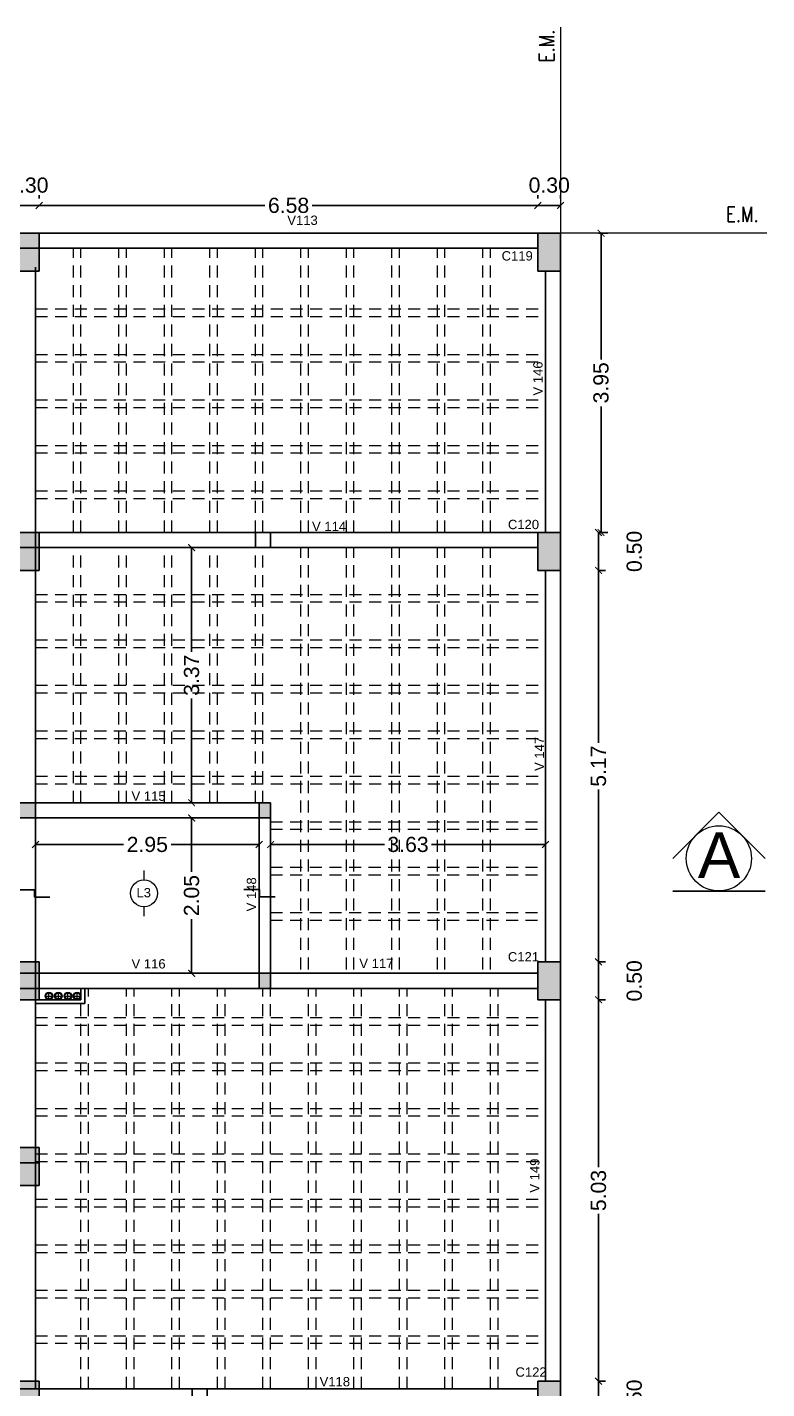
# Model space of a CAD drawing. Header units: millimetres. Extents: x 1578 to 2210, y 899 to 1032.
# Drawn here: x 2034.87 to 2044.62, y 991.54 to 1009.51 of the extents above; entities that cross this region are included whole.
import ezdxf

# ---------------------------------------------------------------- set-up
doc = ezdxf.new("R2010")
doc.units = ezdxf.units.MM
doc.linetypes.add('DASHDOT2', pattern=[12.7, 6.35, -3.175, 0, -3.175])
doc.linetypes.add('HIDDEN2', pattern=[4.7625, 3.175, -1.5875])
for name, color, linetype, lineweight in [('COTAS', 7, 'Continuous', 15), ('EJES', 7, 'DASHDOT2', 13), ('ESTRUCTURA', 3, 'Continuous', 30), ('MUROS', 1, 'Continuous', 30), ('PISOS', 9, 'Continuous', 9), ('TECHOS', 7, 'HIDDEN2', 15), ('TRAMAS', 7, 'Continuous', 15)]:
    doc.layers.add(name, color=color, linetype=linetype, lineweight=lineweight)
doc.styles.add('ROMANS', font='romans', dxfattribs={"height": 0.06})
doc.styles.add('STYLE1', font='ARIAL.TTF')
doc.dimstyles.get("Standard").update_dxf_attribs({"dimscale": 0, "dimtxt": 0.2, "dimasz": 0.09, "dimexe": 0.09, "dimexo": 0.5, "dimgap": 0.05, "dimtad": 0, "dimzin": 0, "dimdsep": 46, "dimtxsty": 'STYLE1', "dimblk1": 'ARCHTICK', "dimblk2": 'ARCHTICK', "dimsah": 1, "dimcen": 0, "dimadec": 0, "dimazin": 0, "dimtfac": 1, "dimtofl": 0, "dimtmove": 2, "dimatfit": 3, "dimldrblk": 'ARCHTICK', "dimfxl": 1, "dimtolj": 1, "dimtzin": 0, "dimarcsym": 0})

# ---------------------------------------------------------------- blocks, each defined once
blk = doc.blocks.new('_ARCHTICK')
at = {"color": 0, "linetype": 'ByBlock', "const_width": 0.15}
blk.add_lwpolyline([(-0.5, -0.5), (0.5, 0.5)], dxfattribs=at)
blk = doc.blocks.new('*D319')
at = {"layer": 'COTAS', "color": 0, "lineweight": -2}
for p, q in [((2042.404, 1006.79), (2042.527, 1006.79)), ((2042.437, 1006.79), (2042.437, 1005.125)), ((2042.437, 1002.84), (2042.437, 1004.504)), ((2042.404, 1002.84), (2042.527, 1002.84))]:
    blk.add_line(p, q, dxfattribs=at)
at = {"layer": 'DEFPOINTS', "color": 0}
for p in [(2041.904, 1006.79), (2041.904, 1002.84), (2042.437, 1002.84)]:
    blk.add_point(p, dxfattribs=at)
at = {"layer": 'COTAS', "color": 0, "lineweight": -2, "xscale": 0.09, "yscale": 0.09, "zscale": 0.09}
for p, rotation in [((2042.437, 1006.79), 90), ((2042.437, 1002.84), 270)]:
    blk.add_blockref('_ARCHTICK', p, dxfattribs=dict(at, rotation=rotation))
at = {"layer": 'COTAS', "color": 0, "insert": (2042.437, 1004.815), "char_height": 0.2, "attachment_point": 5, "rotation": 90, "style": 'STYLE1'}
blk.add_mtext('\\A1;3.95', dxfattribs=at)
blk = doc.blocks.new('*D320')
at = {"layer": 'COTAS', "color": 0, "lineweight": -2}
for p, q in [((2042.404, 1002.84), (2042.494, 1002.84)), ((2042.404, 1002.84), (2042.404, 1002.34)), ((2042.404, 1002.34), (2042.494, 1002.34))]:
    blk.add_line(p, q, dxfattribs=at)
at = {"layer": 'DEFPOINTS', "color": 0}
for p in [(2041.904, 1002.84), (2041.904, 1002.34), (2042.404, 1002.34)]:
    blk.add_point(p, dxfattribs=at)
at = {"layer": 'COTAS', "color": 0, "lineweight": -2, "xscale": 0.09, "yscale": 0.09, "zscale": 0.09}
for p, rotation in [((2042.404, 1002.84), 90), ((2042.404, 1002.34), 270)]:
    blk.add_blockref('_ARCHTICK', p, dxfattribs=dict(at, rotation=rotation))
at = {"layer": 'COTAS', "color": 0, "insert": (2042.876, 1002.59), "char_height": 0.2, "attachment_point": 5, "rotation": 90, "style": 'STYLE1'}
blk.add_mtext('\\A1;0.50', dxfattribs=at)
blk = doc.blocks.new('*D321')
at = {"layer": 'COTAS', "color": 0, "lineweight": -2}
for p, q in [((2042.404, 1002.34), (2042.494, 1002.34)), ((2042.404, 1002.34), (2042.404, 1000.066)), ((2042.404, 997.173), (2042.404, 999.447)), ((2042.404, 997.173), (2042.494, 997.173))]:
    blk.add_line(p, q, dxfattribs=at)
at = {"layer": 'DEFPOINTS', "color": 0}
for p in [(2041.904, 1002.34), (2041.904, 997.173), (2042.404, 997.173)]:
    blk.add_point(p, dxfattribs=at)
at = {"layer": 'COTAS', "color": 0, "lineweight": -2, "xscale": 0.09, "yscale": 0.09, "zscale": 0.09}
for p, rotation in [((2042.404, 1002.34), 90), ((2042.404, 997.173), 270)]:
    blk.add_blockref('_ARCHTICK', p, dxfattribs=dict(at, rotation=rotation))
at = {"layer": 'COTAS', "color": 0, "insert": (2042.404, 999.756), "char_height": 0.2, "attachment_point": 5, "rotation": 90, "style": 'STYLE1'}
blk.add_mtext('\\A1;5.17', dxfattribs=at)
blk = doc.blocks.new('*D322')
at = {"layer": 'COTAS', "color": 0, "lineweight": -2}
for p, q in [((2042.404, 997.173), (2042.494, 997.173)), ((2042.404, 997.173), (2042.404, 996.673)), ((2042.404, 996.673), (2042.494, 996.673))]:
    blk.add_line(p, q, dxfattribs=at)
at = {"layer": 'DEFPOINTS', "color": 0}
for p in [(2041.904, 997.173), (2041.904, 996.673), (2042.404, 996.673)]:
    blk.add_point(p, dxfattribs=at)
at = {"layer": 'COTAS', "color": 0, "lineweight": -2, "xscale": 0.09, "yscale": 0.09, "zscale": 0.09}
for p, rotation in [((2042.404, 997.173), 90), ((2042.404, 996.673), 270)]:
    blk.add_blockref('_ARCHTICK', p, dxfattribs=dict(at, rotation=rotation))
at = {"layer": 'COTAS', "color": 0, "insert": (2042.876, 996.923), "char_height": 0.2, "attachment_point": 5, "rotation": 90, "style": 'STYLE1'}
blk.add_mtext('\\A1;0.50', dxfattribs=at)
blk = doc.blocks.new('*D323')
at = {"layer": 'COTAS', "color": 0, "lineweight": -2}
for p, q in [((2042.404, 996.673), (2042.494, 996.673)), ((2042.404, 996.673), (2042.404, 994.466)), ((2042.404, 991.64), (2042.404, 993.847)), ((2042.404, 991.64), (2042.494, 991.64))]:
    blk.add_line(p, q, dxfattribs=at)
at = {"layer": 'DEFPOINTS', "color": 0}
for p in [(2041.904, 996.673), (2041.904, 991.64), (2042.404, 991.64)]:
    blk.add_point(p, dxfattribs=at)
at = {"layer": 'COTAS', "color": 0, "lineweight": -2, "xscale": 0.09, "yscale": 0.09, "zscale": 0.09}
for p, rotation in [((2042.404, 996.673), 90), ((2042.404, 991.64), 270)]:
    blk.add_blockref('_ARCHTICK', p, dxfattribs=dict(at, rotation=rotation))
at = {"layer": 'COTAS', "color": 0, "insert": (2042.404, 994.156), "char_height": 0.2, "attachment_point": 5, "rotation": 90, "style": 'STYLE1'}
blk.add_mtext('\\A1;5.03', dxfattribs=at)
blk = doc.blocks.new('*D324')
at = {"layer": 'COTAS', "color": 0, "lineweight": -2}
for p, q in [((2042.404, 991.64), (2042.494, 991.64)), ((2042.404, 991.64), (2042.404, 991.14)), ((2042.404, 991.14), (2042.494, 991.14))]:
    blk.add_line(p, q, dxfattribs=at)
at = {"layer": 'DEFPOINTS', "color": 0}
for p in [(2041.904, 991.64), (2041.904, 991.14), (2042.404, 991.14)]:
    blk.add_point(p, dxfattribs=at)
at = {"layer": 'COTAS', "color": 0, "lineweight": -2, "xscale": 0.09, "yscale": 0.09, "zscale": 0.09}
for p, rotation in [((2042.404, 991.64), 90), ((2042.404, 991.14), 270)]:
    blk.add_blockref('_ARCHTICK', p, dxfattribs=dict(at, rotation=rotation))
at = {"layer": 'COTAS', "color": 0, "insert": (2042.876, 991.39), "char_height": 0.2, "attachment_point": 5, "rotation": 90, "style": 'STYLE1'}
blk.add_mtext('\\A1;0.50', dxfattribs=at)
blk = doc.blocks.new('*D327')
at = {"layer": 'COTAS', "color": 0, "lineweight": -2}
for p, q in [((2041.604, 1007.29), (2041.604, 1007.246)), ((2041.904, 1007.29), (2041.904, 1007.246)), ((2041.904, 1007.156), (2041.604, 1007.156))]:
    blk.add_line(p, q, dxfattribs=at)
at = {"layer": 'DEFPOINTS', "color": 0}
for p in [(2041.604, 1007.156), (2041.604, 1006.79), (2041.904, 1006.79)]:
    blk.add_point(p, dxfattribs=at)
at = {"layer": 'COTAS', "color": 0, "lineweight": -2, "xscale": 0.09, "yscale": 0.09, "zscale": 0.09, "rotation": 180}
blk.add_blockref('_ARCHTICK', (2041.604, 1007.156), dxfattribs=at)
at = {"layer": 'COTAS', "color": 0, "lineweight": -2, "xscale": 0.09, "yscale": 0.09, "zscale": 0.09}
blk.add_blockref('_ARCHTICK', (2041.904, 1007.156), dxfattribs=at)
at = {"layer": 'COTAS', "color": 0, "insert": (2041.754, 1007.423), "char_height": 0.2, "attachment_point": 5, "style": 'STYLE1'}
blk.add_mtext('\\A1;0.30', dxfattribs=at)
blk = doc.blocks.new('*D328')
at = {"layer": 'COTAS', "color": 0, "lineweight": -2}
for p, q in [((2035.029, 1007.29), (2035.029, 1007.246)), ((2041.604, 1007.29), (2041.604, 1007.246)), ((2035.029, 1007.156), (2038.006, 1007.156)), ((2041.604, 1007.156), (2038.627, 1007.156))]:
    blk.add_line(p, q, dxfattribs=at)
at = {"layer": 'DEFPOINTS', "color": 0}
for p in [(2035.029, 1007.156), (2035.029, 1006.79), (2041.604, 1006.79)]:
    blk.add_point(p, dxfattribs=at)
at = {"layer": 'COTAS', "color": 0, "lineweight": -2, "xscale": 0.09, "yscale": 0.09, "zscale": 0.09, "rotation": 180}
blk.add_blockref('_ARCHTICK', (2035.029, 1007.156), dxfattribs=at)
at = {"layer": 'COTAS', "color": 0, "lineweight": -2, "xscale": 0.09, "yscale": 0.09, "zscale": 0.09}
blk.add_blockref('_ARCHTICK', (2041.604, 1007.156), dxfattribs=at)
at = {"layer": 'COTAS', "color": 0, "insert": (2038.317, 1007.156), "char_height": 0.2, "attachment_point": 5, "style": 'STYLE1'}
blk.add_mtext('\\A1;6.58', dxfattribs=at)
blk = doc.blocks.new('*D329')
at = {"layer": 'COTAS', "color": 0, "lineweight": -2}
for p, q in [((2034.729, 1007.29), (2034.729, 1007.246)), ((2035.029, 1007.29), (2035.029, 1007.246)), ((2035.029, 1007.156), (2034.729, 1007.156))]:
    blk.add_line(p, q, dxfattribs=at)
at = {"layer": 'DEFPOINTS', "color": 0}
for p in [(2034.729, 1007.156), (2034.729, 1006.79), (2035.029, 1006.79)]:
    blk.add_point(p, dxfattribs=at)
at = {"layer": 'COTAS', "color": 0, "lineweight": -2, "xscale": 0.09, "yscale": 0.09, "zscale": 0.09, "rotation": 180}
blk.add_blockref('_ARCHTICK', (2034.729, 1007.156), dxfattribs=at)
at = {"layer": 'COTAS', "color": 0, "lineweight": -2, "xscale": 0.09, "yscale": 0.09, "zscale": 0.09}
blk.add_blockref('_ARCHTICK', (2035.029, 1007.156), dxfattribs=at)
at = {"layer": 'COTAS', "color": 0, "insert": (2034.879, 1007.423), "char_height": 0.2, "attachment_point": 5, "style": 'STYLE1'}
blk.add_mtext('\\A1;0.30', dxfattribs=at)
blk = doc.blocks.new('*D334')
at = {"layer": 'COTAS', "color": 0, "lineweight": -2}
for p, q in [((2034.979, 998.722), (2036.142, 998.722)), ((2037.929, 998.722), (2036.767, 998.722)), ((2034.979, 998.573), (2034.979, 998.632)), ((2037.929, 998.573), (2037.929, 998.632))]:
    blk.add_line(p, q, dxfattribs=at)
at = {"layer": 'DEFPOINTS', "color": 0}
for p in [(2034.979, 999.073), (2037.929, 999.073), (2037.929, 998.722)]:
    blk.add_point(p, dxfattribs=at)
at = {"layer": 'COTAS', "color": 0, "lineweight": -2, "xscale": 0.09, "yscale": 0.09, "zscale": 0.09, "rotation": 180}
blk.add_blockref('_ARCHTICK', (2034.979, 998.722), dxfattribs=at)
at = {"layer": 'COTAS', "color": 0, "lineweight": -2, "xscale": 0.09, "yscale": 0.09, "zscale": 0.09}
blk.add_blockref('_ARCHTICK', (2037.929, 998.722), dxfattribs=at)
at = {"layer": 'COTAS', "color": 0, "insert": (2036.454, 998.722), "char_height": 0.2, "attachment_point": 5, "style": 'STYLE1'}
blk.add_mtext('\\A1;2.95', dxfattribs=at)
blk = doc.blocks.new('*D335')
at = {"layer": 'COTAS', "color": 0, "lineweight": -2}
for p, q in [((2038.079, 999.222), (2038.079, 998.812)), ((2041.704, 999.222), (2041.704, 998.812)), ((2038.079, 998.722), (2039.582, 998.722)), ((2041.704, 998.722), (2040.202, 998.722))]:
    blk.add_line(p, q, dxfattribs=at)
at = {"layer": 'DEFPOINTS', "color": 0}
for p in [(2038.079, 998.722), (2041.704, 998.722), (2041.704, 998.722)]:
    blk.add_point(p, dxfattribs=at)
at = {"layer": 'COTAS', "color": 0, "lineweight": -2, "xscale": 0.09, "yscale": 0.09, "zscale": 0.09, "rotation": 180}
blk.add_blockref('_ARCHTICK', (2038.079, 998.722), dxfattribs=at)
at = {"layer": 'COTAS', "color": 0, "lineweight": -2, "xscale": 0.09, "yscale": 0.09, "zscale": 0.09}
blk.add_blockref('_ARCHTICK', (2041.704, 998.722), dxfattribs=at)
at = {"layer": 'COTAS', "color": 0, "insert": (2039.892, 998.722), "char_height": 0.2, "attachment_point": 5, "style": 'STYLE1'}
blk.add_mtext('\\A1;3.63', dxfattribs=at)
blk = doc.blocks.new('*D336')
at = {"layer": 'COTAS', "color": 0, "lineweight": -2}
for p, q in [((2037.038, 1002.64), (2037.038, 1001.266)), ((2037.279, 1002.64), (2037.128, 1002.64)), ((2037.038, 999.273), (2037.038, 1000.647)), ((2037.279, 999.273), (2037.128, 999.273))]:
    blk.add_line(p, q, dxfattribs=at)
at = {"layer": 'DEFPOINTS', "color": 0}
for p in [(2036.779, 1002.64), (2036.779, 999.273), (2037.038, 999.273)]:
    blk.add_point(p, dxfattribs=at)
at = {"layer": 'COTAS', "color": 0, "lineweight": -2, "xscale": 0.09, "yscale": 0.09, "zscale": 0.09}
for p, rotation in [((2037.038, 1002.64), 90), ((2037.038, 999.273), 270)]:
    blk.add_blockref('_ARCHTICK', p, dxfattribs=dict(at, rotation=rotation))
at = {"layer": 'COTAS', "color": 0, "insert": (2037.038, 1000.956), "char_height": 0.2, "attachment_point": 5, "rotation": 90, "style": 'STYLE1'}
blk.add_mtext('\\A1;3.37', dxfattribs=at)
blk = doc.blocks.new('*D337')
at = {"layer": 'COTAS', "color": 0, "lineweight": -2}
for p, q in [((2036.538, 999.073), (2036.948, 999.073)), ((2037.038, 999.073), (2037.038, 998.36)), ((2037.038, 997.023), (2037.038, 997.736)), ((2036.538, 997.023), (2036.948, 997.023))]:
    blk.add_line(p, q, dxfattribs=at)
at = {"layer": 'DEFPOINTS', "color": 0}
for p in [(2037.038, 999.073), (2037.038, 997.023), (2037.038, 997.023)]:
    blk.add_point(p, dxfattribs=at)
at = {"layer": 'COTAS', "color": 0, "lineweight": -2, "xscale": 0.09, "yscale": 0.09, "zscale": 0.09}
for p, rotation in [((2037.038, 999.073), 90), ((2037.038, 997.023), 270)]:
    blk.add_blockref('_ARCHTICK', p, dxfattribs=dict(at, rotation=rotation))
at = {"layer": 'COTAS', "color": 0, "insert": (2037.038, 998.048), "char_height": 0.2, "attachment_point": 5, "rotation": 90, "style": 'STYLE1'}
blk.add_mtext('\\A1;2.05', dxfattribs=at)

msp = doc.modelspace()

# ---------------------------------------------------------------- hatches: boundary and pattern name
at = {"layer": 'PISOS', "ltscale": 0.05}
h = msp.add_hatch(color=256, dxfattribs=at)
h.paths.add_polyline_path([(2041.604, 986.63), (2041.904, 986.63), (2041.904, 987.13), (2041.604, 987.13)])
h.paths.add_polyline_path([(2034.729, 986.63), (2035.029, 986.63), (2035.029, 987.13), (2034.979, 987.13), (2034.729, 987.13)])
h.paths.add_polyline_path([(2030.684, 986.93), (2030.684, 986.63), (2031.184, 986.63), (2031.184, 986.93)])
h.paths.add_polyline_path([(2027.854, 989.46), (2028.154, 989.46), (2028.154, 989.96), (2027.854, 989.96)])
h.paths.add_polyline_path([(2028.354, 991.24), (2028.354, 991.54), (2027.854, 991.54), (2027.854, 991.24)])
h.paths.add_polyline_path([(2027.854, 997.073), (2027.854, 996.773), (2028.354, 996.773), (2028.354, 997.073)])
h.paths.add_polyline_path([(2035.029, 994.723), (2034.729, 994.723), (2034.729, 994.223), (2035.029, 994.223)])
h.paths.add_polyline_path([(2034.729, 997.173), (2034.729, 996.673), (2035.029, 996.673), (2035.029, 997.173)])
h.paths.add_polyline_path([(2034.729, 991.14), (2035.029, 991.14), (2035.029, 991.64), (2034.729, 991.64)])
h.paths.add_polyline_path([(2041.604, 996.673), (2041.904, 996.673), (2041.904, 997.173), (2041.604, 997.173)])
h.paths.add_polyline_path([(2041.604, 1002.34), (2041.904, 1002.34), (2041.904, 1002.84), (2041.604, 1002.84)])
h.paths.add_polyline_path([(2041.604, 1006.29), (2041.904, 1006.29), (2041.904, 1006.79), (2041.604, 1006.79)])
h.paths.add_polyline_path([(2034.729, 1006.29), (2035.029, 1006.29), (2035.029, 1006.79), (2034.729, 1006.79)])
h.paths.add_polyline_path([(2028.354, 1006.79), (2027.854, 1006.79), (2027.854, 1006.49), (2028.354, 1006.49)])
for points in [[(2034.729, 1002.84), (2034.729, 1002.34), (2035.029, 1002.34), (2035.029, 1002.84)], [(2041.904, 991.64), (2041.604, 991.64), (2041.604, 991.14), (2041.904, 991.14)]]:
    msp.add_hatch(color=256, dxfattribs=at).paths.add_polyline_path(points)
h = msp.add_hatch(color=256, dxfattribs=at)
h.paths.add_polyline_path([(2034.979, 999.273), (2034.744, 999.273), (2034.745, 999.073), (2034.979, 999.073)])
h.paths.add_polyline_path([(2038.079, 997.023), (2037.929, 997.023), (2037.929, 996.823), (2038.079, 996.823)])
h.paths.add_polyline_path([(2038.079, 999.273), (2037.929, 999.273), (2037.929, 999.073), (2038.079, 999.073)])

# ---------------------------------------------------------------- linework, layer by layer
at = {"layer": 'COTAS'}
for p, q in [((2036.411, 998.256), (2036.411, 998.381)), ((2036.411, 997.775), (2036.411, 997.9))]:
    msp.add_line(p, q, dxfattribs=at)
at = {"layer": 'COTAS', "ltscale": 0.1}
for p, q in [((2035.107, 996.723), (2035.207, 996.723)), ((2035.157, 996.673), (2035.157, 996.773)), ((2035.232, 996.723), (2035.332, 996.723)), ((2035.282, 996.673), (2035.282, 996.773)), ((2035.357, 996.723), (2035.457, 996.723)), ((2035.407, 996.673), (2035.407, 996.773)), ((2035.478, 996.723), (2035.578, 996.723)), ((2035.528, 996.673), (2035.528, 996.773))]:
    msp.add_line(p, q, dxfattribs=at)
msp.add_circle((2043.991, 998.539), 0.43, dxfattribs=at)
at = {"layer": 'COTAS', "ltscale": 0.05}
msp.add_circle((2036.411, 998.078), 0.178, dxfattribs=at)
at = {"layer": 'EJES'}
for p in [(2041.904, 1009.508), (2044.622, 1006.79)]:
    msp.add_line(p, (2041.904, 1006.79), dxfattribs=at)
at = {"layer": 'ESTRUCTURA', "ltscale": 0.05}
for p, q in [((2041.604, 1006.79), (2027.854, 1006.79)), ((2035.029, 1006.79), (2034.729, 1006.79)), ((2035.029, 1006.29), (2035.029, 1006.79)), ((2041.904, 1006.79), (2041.604, 1006.79)), ((2041.604, 1006.79), (2041.604, 1006.29)), ((2041.904, 1006.29), (2041.904, 1006.79)), ((2041.604, 1006.59), (2027.854, 1006.59)), ((2034.729, 1006.29), (2035.029, 1006.29)), ((2041.604, 1006.29), (2041.904, 1006.29)), ((2041.704, 1006.29), (2041.704, 1002.84)), ((2041.904, 1006.29), (2041.904, 997.173)), ((2041.704, 1002.84), (2028.054, 1002.84)), ((2041.704, 1002.84), (2028.054, 1002.84)), ((2035.029, 1002.84), (2034.729, 1002.84)), ((2035.029, 1002.34), (2035.029, 1002.84)), ((2037.879, 1002.84), (2037.879, 1002.64)), ((2038.079, 1002.84), (2037.879, 1002.84)), ((2038.079, 1002.64), (2038.079, 1002.84)), ((2041.904, 1002.84), (2041.604, 1002.84)), ((2041.604, 1002.84), (2041.604, 1002.34)), ((2041.904, 1002.34), (2041.904, 1002.84)), ((2041.604, 1002.64), (2028.054, 1002.64)), ((2037.879, 1002.64), (2038.079, 1002.64)), ((2034.729, 1002.34), (2035.029, 1002.34)), ((2041.604, 1002.34), (2041.904, 1002.34)), ((2041.704, 1002.34), (2041.704, 997.173)), ((2034.744, 999.273), (2038.079, 999.273)), ((2034.979, 999.273), (2034.979, 991.54)), ((2037.929, 996.823), (2037.929, 999.273)), ((2038.079, 996.823), (2038.079, 999.273)), ((2034.745, 999.073), (2038.079, 999.073)), ((2037.929, 999.073), (2037.929, 996.823)), ((2035.029, 997.173), (2034.729, 997.173)), ((2035.029, 996.673), (2035.029, 997.173)), ((2041.604, 997.173), (2041.604, 996.673)), ((2041.904, 997.173), (2041.604, 997.173)), ((2041.904, 996.673), (2041.904, 997.173)), ((2028.054, 997.023), (2041.604, 997.023)), ((2041.604, 996.823), (2028.054, 996.823)), ((2034.729, 996.673), (2035.029, 996.673)), ((2041.604, 996.673), (2041.904, 996.673)), ((2041.704, 996.673), (2041.704, 991.64)), ((2041.904, 996.673), (2041.904, 991.64)), ((2035.029, 994.723), (2027.854, 994.723)), ((2035.029, 994.223), (2035.029, 994.723)), ((2035.029, 994.523), (2027.854, 994.523)), ((2034.729, 994.223), (2035.029, 994.223)), ((2028.354, 991.54), (2041.604, 991.54)), ((2035.029, 991.64), (2034.729, 991.64)), ((2035.029, 991.14), (2035.029, 991.64)), ((2037.044, 991.54), (2037.044, 986.83)), ((2037.244, 991.54), (2037.244, 986.83)), ((2041.904, 991.64), (2041.604, 991.64)), ((2041.604, 991.64), (2041.604, 991.14)), ((2041.904, 991.14), (2041.904, 991.64))]:
    msp.add_line(p, q, dxfattribs=at)
at = {"layer": 'ESTRUCTURA'}
msp.add_line((2034.979, 996.99), (2034.979, 1006.34), dxfattribs=at)
at = {"layer": 'MUROS', "color": 0, "ltscale": 0.15}
for p, q in [((2043.383, 998.539), (2043.991, 999.147)), ((2044.6, 998.539), (2043.991, 999.147)), ((2044.6, 998.108), (2043.383, 998.108))]:
    msp.add_line(p, q, dxfattribs=at)
at = {"layer": 'MUROS'}
for p, q in [((2034.761, 998.126), (2034.966, 998.126)), ((2034.966, 998.126), (2034.966, 998.026)), ((2037.729, 998.13), (2037.933, 998.13)), ((2037.933, 998.13), (2037.933, 998.03)), ((2034.966, 998.026), (2035.17, 998.026)), ((2037.933, 998.03), (2038.138, 998.03)), ((2036.229, 997.023), (2035.029, 997.023)), ((2035.579, 996.823), (2035.029, 996.823)), ((2035.579, 996.823), (2035.129, 996.823)), ((2035.579, 996.673), (2035.579, 996.823)), ((2035.629, 996.623), (2035.629, 996.823)), ((2034.979, 996.623), (2035.629, 996.623)), ((2035.029, 996.673), (2035.579, 996.673))]:
    msp.add_line(p, q, dxfattribs=at)
at = {"layer": 'TECHOS', "ltscale": 0.05}
for p, q in [((2035.479, 1002.84), (2035.479, 1006.59)), ((2035.579, 1002.84), (2035.579, 1006.59)), ((2036.079, 1002.84), (2036.079, 1006.59)), ((2036.179, 1002.84), (2036.179, 1006.59)), ((2036.679, 1002.84), (2036.679, 1006.59)), ((2036.779, 1002.84), (2036.779, 1006.59)), ((2037.279, 1002.84), (2037.279, 1006.59)), ((2037.379, 1002.84), (2037.379, 1006.59)), ((2037.879, 1002.84), (2037.879, 1006.59)), ((2037.979, 1002.84), (2037.979, 1006.59)), ((2038.479, 1002.84), (2038.479, 1006.59)), ((2038.579, 1002.84), (2038.579, 1006.59)), ((2039.079, 1002.84), (2039.079, 1006.59)), ((2039.179, 1002.84), (2039.179, 1006.59)), ((2039.679, 1002.84), (2039.679, 1006.59)), ((2039.779, 1002.84), (2039.779, 1006.59)), ((2040.279, 1002.84), (2040.279, 1006.59)), ((2040.379, 1002.84), (2040.379, 1006.59)), ((2040.879, 1002.84), (2040.879, 1006.59)), ((2040.979, 1002.84), (2040.979, 1006.59)), ((2034.979, 1005.79), (2041.704, 1005.79)), ((2034.979, 1005.69), (2041.704, 1005.69)), ((2034.979, 1005.19), (2041.704, 1005.19)), ((2034.979, 1005.09), (2041.704, 1005.09)), ((2034.979, 1004.59), (2041.704, 1004.59)), ((2034.979, 1004.49), (2041.704, 1004.49)), ((2034.979, 1003.99), (2041.704, 1003.99)), ((2034.979, 1003.89), (2041.704, 1003.89)), ((2034.979, 1003.39), (2041.704, 1003.39)), ((2034.979, 1003.29), (2041.704, 1003.29)), ((2035.479, 999.273), (2035.479, 1002.64)), ((2035.579, 999.273), (2035.579, 1002.64)), ((2036.079, 999.273), (2036.079, 1002.64)), ((2036.179, 999.273), (2036.179, 1002.64)), ((2036.679, 999.273), (2036.679, 1002.64)), ((2036.779, 999.273), (2036.779, 1002.64)), ((2037.279, 999.273), (2037.279, 1002.64)), ((2037.379, 999.273), (2037.379, 1002.64)), ((2037.879, 999.273), (2037.879, 1002.64)), ((2037.979, 999.273), (2037.979, 1002.64)), ((2038.479, 997.073), (2038.479, 1002.64)), ((2038.579, 997.073), (2038.579, 1002.64)), ((2039.079, 997.073), (2039.079, 1002.64)), ((2039.179, 997.073), (2039.179, 1002.64)), ((2039.679, 997.073), (2039.679, 1002.64)), ((2039.779, 997.073), (2039.779, 1002.64)), ((2040.279, 997.073), (2040.279, 1002.64)), ((2040.379, 997.073), (2040.379, 1002.64)), ((2040.879, 997.073), (2040.879, 1002.64)), ((2040.979, 997.073), (2040.979, 1002.64)), ((2034.979, 1002.023), (2041.704, 1002.023)), ((2034.979, 1001.923), (2041.704, 1001.923)), ((2034.979, 1001.423), (2041.704, 1001.423)), ((2034.979, 1001.323), (2041.704, 1001.323)), ((2034.979, 1000.823), (2041.704, 1000.823)), ((2034.979, 1000.723), (2041.704, 1000.723)), ((2034.979, 1000.223), (2041.704, 1000.223)), ((2034.979, 1000.123), (2041.704, 1000.123)), ((2034.979, 999.623), (2041.704, 999.623)), ((2034.979, 999.523), (2041.704, 999.523)), ((2038.079, 999.023), (2041.704, 999.023)), ((2038.079, 998.923), (2041.704, 998.923)), ((2038.079, 998.423), (2041.704, 998.423)), ((2038.079, 998.323), (2041.704, 998.323)), ((2038.079, 997.823), (2041.704, 997.823)), ((2038.079, 997.723), (2041.704, 997.723)), ((2035.579, 991.54), (2035.579, 996.823)), ((2035.679, 991.54), (2035.679, 996.823)), ((2036.179, 991.54), (2036.179, 996.823)), ((2036.279, 991.54), (2036.279, 996.823)), ((2036.779, 991.54), (2036.779, 996.823)), ((2036.879, 991.54), (2036.879, 996.823)), ((2037.379, 991.54), (2037.379, 996.823)), ((2037.479, 991.54), (2037.479, 996.823)), ((2037.979, 991.54), (2037.979, 996.823)), ((2038.079, 991.54), (2038.079, 996.823)), ((2038.579, 991.54), (2038.579, 996.823)), ((2038.679, 991.54), (2038.679, 996.823)), ((2039.179, 991.54), (2039.179, 996.823)), ((2039.279, 991.54), (2039.279, 996.823)), ((2039.779, 991.54), (2039.779, 996.823)), ((2039.879, 991.54), (2039.879, 996.823)), ((2040.379, 991.54), (2040.379, 996.823)), ((2040.479, 991.54), (2040.479, 996.823)), ((2040.979, 991.54), (2040.979, 996.823)), ((2041.079, 991.54), (2041.079, 996.823)), ((2034.979, 996.44), (2041.704, 996.44)), ((2034.979, 996.34), (2041.704, 996.34)), ((2034.979, 995.84), (2041.704, 995.84)), ((2034.979, 995.74), (2041.704, 995.74)), ((2034.979, 995.24), (2041.704, 995.24)), ((2034.979, 995.14), (2041.704, 995.14)), ((2034.979, 994.64), (2041.704, 994.64)), ((2034.979, 994.54), (2041.704, 994.54)), ((2034.979, 994.04), (2041.704, 994.04)), ((2034.979, 993.94), (2041.704, 993.94)), ((2034.979, 993.44), (2041.704, 993.44)), ((2034.979, 993.34), (2041.704, 993.34)), ((2034.979, 992.84), (2041.704, 992.84)), ((2034.979, 992.74), (2041.704, 992.74)), ((2034.979, 992.24), (2041.704, 992.24)), ((2034.979, 992.14), (2041.704, 992.14))]:
    msp.add_line(p, q, dxfattribs=at)
at = {"layer": 'TRAMAS', "ltscale": 0.1}
for centre, radius in [((2035.157, 996.723), 0.05), ((2035.157, 996.723), 0.0396), ((2035.282, 996.723), 0.05), ((2035.282, 996.723), 0.0396), ((2035.407, 996.723), 0.05), ((2035.407, 996.723), 0.0396), ((2035.528, 996.723), 0.05), ((2035.528, 996.723), 0.0396)]:
    msp.add_circle(centre, radius, dxfattribs=at)

# ---------------------------------------------------------------- texts
at = {"layer": 'COTAS', "style": 'ROMANS', "width": 0.8}
msp.add_text('E.M.', height=0.2, rotation=90, dxfattribs=at).set_placement((2041.82, 1009.043))
msp.add_text('E.M.', height=0.2, dxfattribs=at).set_placement((2044.085, 1006.939))
at = {"layer": 'COTAS', "style": 'STYLE1'}
for s, p in [('V113', (2038.3, 1006.899)), ('C119', (2041.126, 1006.429)), ('V 114', (2038.626, 1002.858)), ('C120', (2041.209, 1002.884)), ('V 115', (2036.246, 999.299)), ('L3', (2036.311, 998.025)), ('C121', (2041.209, 997.179)), ('V 116', (2036.246, 997.086)), ('V 117', (2039.25, 997.091)), ('V118', (2038.726, 991.572)), ('C122', (2041.309, 991.699))]:
    msp.add_text(s, height=0.1231, dxfattribs=at).set_placement(p)
for s, p in [('V 146', (2041.666, 1004.647)), ('V 147', (2041.686, 999.693)), ('V 148', (2037.889, 997.84)), ('V 149', (2041.625, 994.128))]:
    msp.add_text(s, height=0.1231, rotation=90, dxfattribs=at).set_placement(p)
at = {"layer": 'MUROS', "color": 0, "ltscale": 0.15, "style": 'STYLE1'}
msp.add_text('A', height=0.6, dxfattribs=at).set_placement((2043.714, 998.281))

# ---------------------------------------------------------------- dimensions: what is measured, and where the dimension line sits
at = {"layer": 'COTAS'}
for base, p1, p2, picture, middle in [((2034.729, 1007.156), (2035.029, 1006.79), (2034.729, 1006.79), '*D329', (2034.879, 1007.423)), ((2041.604, 1007.156), (2041.904, 1006.79), (2041.604, 1006.79), '*D327', (2041.754, 1007.423)), ((2035.029405343, 1007.155983913), (2041.604405343, 1006.789772115), (2035.029405343, 1006.789772115), '*D328', (2038.316905343, 1007.155983913)), ((2041.704405343, 998.722139968), (2038.079405343, 998.722139968), (2041.704405343, 998.722139968), '*D335', (2039.891905343, 998.722139968)), ((2037.929, 998.722), (2034.979, 999.073), (2037.929, 999.073), '*D334', (2036.454, 998.722))]:
    dim = msp.add_linear_dim(base=base, p1=p1, p2=p2, dimstyle='Standard', override={"dimscale": 1}, dxfattribs=at)
    dim.commit()
    dim.dimension.update_dxf_attribs({"geometry": picture, "text_midpoint": middle})
for base, p1, p2, picture, middle in [((2042.437, 1002.84), (2041.904, 1006.79), (2041.904, 1002.84), '*D319', (2042.437, 1004.815)), ((2042.404, 1002.34), (2041.904, 1002.84), (2041.904, 1002.34), '*D320', (2042.876, 1002.59)), ((2037.038, 999.273), (2036.779, 1002.64), (2036.779, 999.273), '*D336', (2037.038, 1000.956)), ((2042.404, 997.173), (2041.904, 1002.34), (2041.904, 997.173), '*D321', (2042.404, 999.756)), ((2037.038, 997.023), (2037.038, 999.073), (2037.038, 997.023), '*D337', (2037.038, 998.048)), ((2042.404, 996.673), (2041.904, 997.173), (2041.904, 996.673), '*D322', (2042.876, 996.923)), ((2042.404, 991.64), (2041.904, 996.673), (2041.904, 991.64), '*D323', (2042.404, 994.156)), ((2042.404, 991.14), (2041.904, 991.64), (2041.904, 991.14), '*D324', (2042.876, 991.39))]:
    dim = msp.add_linear_dim(base=base, p1=p1, p2=p2, angle=90, dimstyle='Standard', override={"dimscale": 1}, dxfattribs=at)
    dim.commit()
    dim.dimension.update_dxf_attribs({"geometry": picture, "text_midpoint": middle})

doc.saveas('drawing.dxf')
